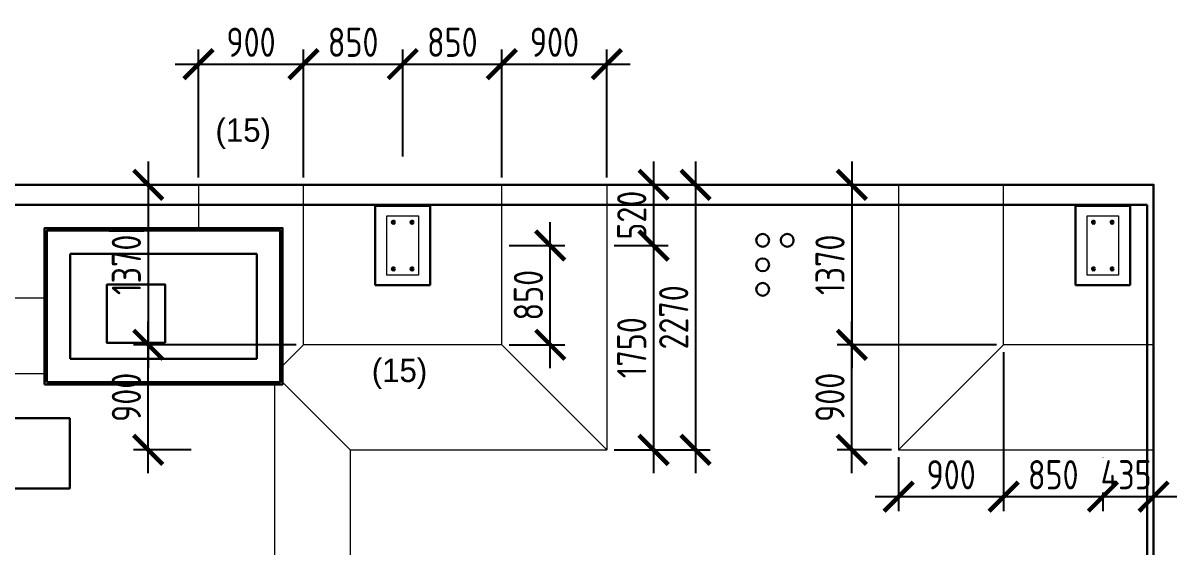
# Model space of a CAD drawing. Header units: millimetres. Extents: x 2559584 to 2748503, y -688364 to -611007.
# Drawn here: x 2599182 to 2609071, y -634208 to -629722 of the extents above; entities that cross this region are included whole.
import ezdxf
from ezdxf.enums import TextEntityAlignment as Align

# ---------------------------------------------------------------- set-up
doc = ezdxf.new("R2010")
doc.units = ezdxf.units.MM
doc.header["$LTSCALE"] = 50
doc.linetypes.add('PS-HIDDEN1', pattern=[4, 3, -1])
doc.layers.get('Defpoints').update_dxf_attribs({"color": 4})
for name, color, linetype, lineweight in [('___отверстия_пол', 84, 'Continuous', 35), ('_PP__F_Plate', 90, 'Continuous', 40), ('_PP_DIM Linear', 140, 'Continuous', 9), ('Тонкие', 175, 'Continuous', 20)]:
    doc.layers.add(name, color=color, linetype=linetype, lineweight=lineweight)
doc.styles.add('_PP_Text Style', font='isocpeur.ttf', dxfattribs={"width": 0.8})
doc.styles.add('PSTUDIO', font='pstudio.shx')
doc.dimstyles.new('_PP_DIM Style', dxfattribs={"dimtxt": 2.5, "dimasz": 2.5, "dimexe": 1.25, "dimexo": 0.625, "dimtad": 1, "dimdec": 0, "dimrnd": 0.001, "dimtxsty": '_PP_Text Style', "dimblk": 'ARCHTICK', "dimcen": 2.5, "dimdle": 2, "dimadec": 0, "dimazin": 2, "dimtfac": 0.75, "dimtdec": 0, "dimtmove": 0, "dimatfit": 3, "dimfxl": 1, "dimtolj": 1, "dimarcsym": 0})

# ---------------------------------------------------------------- blocks, each defined once
blk = doc.blocks.new('_ARCHTICK')
at = {"color": 0, "linetype": 'ByBlock', "const_width": 0.15}
blk.add_lwpolyline([(-0.5, -0.5), (0.5, 0.5)], dxfattribs=at)
blk = doc.blocks.new('*D565')
at = {"layer": '_PP_DIM Linear', "color": 0, "lineweight": -2, "ltscale": 100, "transparency": 16777216}
for p, q in [((2607585.8, -632539.8), (2607585.8, -633902.7)), ((2606685.9, -633439.8), (2606685.9, -633902.7)), ((2606485.9, -633777.7), (2607785.8, -633777.7))]:
    blk.add_line(p, q, dxfattribs=at)
at = {"layer": 'Defpoints', "color": 0, "ltscale": 100, "transparency": 16777216}
for p in [(2607585.8, -632477.3), (2606685.9, -633377.3), (2607585.8, -633777.7)]:
    blk.add_point(p, dxfattribs=at)
at = {"layer": '_PP_DIM Linear', "color": 0, "lineweight": -2, "ltscale": 100, "transparency": 16777216, "xscale": 250, "yscale": 250, "zscale": 250, "rotation": 180}
blk.add_blockref('_ARCHTICK', (2606685.9, -633777.7), dxfattribs=at)
at = {"layer": '_PP_DIM Linear', "color": 0, "lineweight": -2, "ltscale": 100, "transparency": 16777216, "xscale": 250, "yscale": 250, "zscale": 250}
blk.add_blockref('_ARCHTICK', (2607585.8, -633777.7), dxfattribs=at)
at = {"layer": '_PP_DIM Linear', "color": 0, "ltscale": 100, "transparency": 16777216, "insert": (2607135.8, -633590.2), "char_height": 250, "attachment_point": 5, "style": '_PP_Text Style', "bg_fill": 3, "box_fill_scale": 1.1, "bg_fill_color": 256, "bg_fill_true_color": 13158600, "bg_fill_transparency": 0}
blk.add_mtext('\\A1;900', dxfattribs=at)
blk = doc.blocks.new('*D566')
at = {"layer": '_PP_DIM Linear', "color": 0, "lineweight": -2, "transparency": 16777216}
for p, q in [((2607585.8, -632539.8), (2607585.8, -633902.7)), ((2608435.8, -633439.8), (2608435.8, -633902.7)), ((2607385.8, -633777.7), (2608635.8, -633777.7))]:
    blk.add_line(p, q, dxfattribs=at)
at = {"layer": 'Defpoints', "color": 0, "transparency": 16777216}
for p in [(2607585.8, -632477.3), (2608435.8, -633377.3), (2608435.8, -633777.7)]:
    blk.add_point(p, dxfattribs=at)
at = {"layer": '_PP_DIM Linear', "color": 0, "lineweight": -2, "transparency": 16777216, "xscale": 250, "yscale": 250, "zscale": 250, "rotation": 180}
blk.add_blockref('_ARCHTICK', (2607585.8, -633777.7), dxfattribs=at)
at = {"layer": '_PP_DIM Linear', "color": 0, "lineweight": -2, "transparency": 16777216, "xscale": 250, "yscale": 250, "zscale": 250}
blk.add_blockref('_ARCHTICK', (2608435.8, -633777.7), dxfattribs=at)
at = {"layer": '_PP_DIM Linear', "color": 0, "transparency": 16777216, "insert": (2608010.8, -633590.2), "char_height": 250, "attachment_point": 5, "style": '_PP_Text Style', "bg_fill": 3, "box_fill_scale": 1.1, "bg_fill_color": 256, "bg_fill_true_color": 13158600, "bg_fill_transparency": 0}
blk.add_mtext('\\A1;850', dxfattribs=at)
blk = doc.blocks.new('*D577')
at = {"layer": '_PP_DIM Linear', "color": 0, "lineweight": -2, "transparency": 16777216}
for p, q in [((2606285.1, -630907.3), (2606285.1, -632677.3)), ((2606592.9, -631107.3), (2606160.1, -631107.3)), ((2607523.3, -632477.3), (2606160.1, -632477.3))]:
    blk.add_line(p, q, dxfattribs=at)
at = {"layer": 'Defpoints', "color": 0, "transparency": 16777216}
for p in [(2606655.4, -631107.3), (2606285.1, -632477.3), (2607585.8, -632477.3)]:
    blk.add_point(p, dxfattribs=at)
at = {"layer": '_PP_DIM Linear', "color": 0, "lineweight": -2, "transparency": 16777216, "xscale": 250, "yscale": 250, "zscale": 250}
for p, rotation in [((2606285.1, -631107.3), 90), ((2606285.1, -632477.3), 270)]:
    blk.add_blockref('_ARCHTICK', p, dxfattribs=dict(at, rotation=rotation))
at = {"layer": '_PP_DIM Linear', "color": 0, "transparency": 16777216, "insert": (2606097.6, -631792.3), "char_height": 250, "attachment_point": 5, "rotation": 90, "style": '_PP_Text Style', "bg_fill": 3, "box_fill_scale": 1.1, "bg_fill_color": 256, "bg_fill_true_color": 13158600, "bg_fill_transparency": 0}
blk.add_mtext('\\A1;1370', dxfattribs=at)
blk = doc.blocks.new('*D578')
at = {"layer": '_PP_DIM Linear', "color": 0, "lineweight": -2, "ltscale": 100, "transparency": 16777216}
for p, q in [((2606285.1, -633577.3), (2606285.1, -632277.3)), ((2607523.3, -632477.3), (2606160.1, -632477.3)), ((2606623.4, -633377.3), (2606160.1, -633377.3))]:
    blk.add_line(p, q, dxfattribs=at)
at = {"layer": 'Defpoints', "color": 0, "ltscale": 100, "transparency": 16777216}
for p in [(2606285.1, -632477.3), (2607585.8, -632477.3), (2606685.9, -633377.3)]:
    blk.add_point(p, dxfattribs=at)
at = {"layer": '_PP_DIM Linear', "color": 0, "lineweight": -2, "ltscale": 100, "transparency": 16777216, "xscale": 250, "yscale": 250, "zscale": 250}
for p, rotation in [((2606285.1, -632477.3), 90), ((2606285.1, -633377.3), 270)]:
    blk.add_blockref('_ARCHTICK', p, dxfattribs=dict(at, rotation=rotation))
at = {"layer": '_PP_DIM Linear', "color": 0, "ltscale": 100, "transparency": 16777216, "insert": (2606097.6, -632927.3), "char_height": 250, "attachment_point": 5, "rotation": 90, "style": '_PP_Text Style', "bg_fill": 3, "box_fill_scale": 1.1, "bg_fill_color": 256, "bg_fill_true_color": 13158600, "bg_fill_transparency": 0}
blk.add_mtext('\\A1;900', dxfattribs=at)
blk = doc.blocks.new('*D579')
at = {"layer": '_PP_DIM Linear', "color": 0, "lineweight": -2, "transparency": 16777216}
for p, q in [((2608435.8, -633439.8), (2608435.8, -633902.7)), ((2608870.8, -633439.8), (2608870.8, -633902.7)), ((2608235.8, -633777.7), (2609070.8, -633777.7))]:
    blk.add_line(p, q, dxfattribs=at)
at = {"layer": 'Defpoints', "color": 0, "transparency": 16777216}
for p in [(2608435.8, -633377.3), (2608870.8, -633377.3)]:
    blk.add_point(p, dxfattribs=at)
at = {"layer": '_PP_DIM Linear', "color": 0, "transparency": 16777216, "insert": (2608635.8, -633590.2), "char_height": 250, "attachment_point": 5, "style": '_PP_Text Style', "bg_fill": 3, "box_fill_scale": 1.1, "bg_fill_color": 256, "bg_fill_true_color": 13158600, "bg_fill_transparency": 0}
blk.add_mtext('\\A1;435', dxfattribs=at)
at = {"layer": 'Defpoints', "color": 0, "transparency": 16777216}
blk.add_point((2608870.8, -633777.7), dxfattribs=at)
at = {"layer": '_PP_DIM Linear', "color": 0, "lineweight": -2, "transparency": 16777216, "xscale": 250, "yscale": 250, "zscale": 250, "rotation": 180}
blk.add_blockref('_ARCHTICK', (2608435.8, -633777.7), dxfattribs=at)
at = {"layer": '_PP_DIM Linear', "color": 0, "lineweight": -2, "transparency": 16777216, "xscale": 250, "yscale": 250, "zscale": 250}
blk.add_blockref('_ARCHTICK', (2608870.8, -633777.7), dxfattribs=at)
blk = doc.blocks.new('*D588')
at = {"layer": '_PP_DIM Linear', "color": 0, "lineweight": -2, "ltscale": 100, "transparency": 16777216}
for p, q in [((2604585.9, -630907.3), (2604585.9, -631827.3)), ((2604248.3, -631107.3), (2604710.9, -631107.3)), ((2604248.3, -631627.3), (2604710.9, -631627.3))]:
    blk.add_line(p, q, dxfattribs=at)
at = {"layer": 'Defpoints', "color": 0, "ltscale": 100, "transparency": 16777216}
for p in [(2604185.8, -631107.3), (2604185.8, -631627.3)]:
    blk.add_point(p, dxfattribs=at)
at = {"layer": '_PP_DIM Linear', "color": 0, "lineweight": -2, "ltscale": 100, "transparency": 16777216, "xscale": 250, "yscale": 250, "zscale": 250}
for p, rotation in [((2604585.9, -631107.3), 90), ((2604585.9, -631627.3), 270)]:
    blk.add_blockref('_ARCHTICK', p, dxfattribs=dict(at, rotation=rotation))
at = {"layer": '_PP_DIM Linear', "color": 0, "ltscale": 100, "transparency": 16777216, "insert": (2604398.4, -631367.3), "char_height": 250, "attachment_point": 5, "rotation": 90, "style": '_PP_Text Style', "bg_fill": 3, "box_fill_scale": 1.1, "bg_fill_color": 256, "bg_fill_true_color": 13158600, "bg_fill_transparency": 0}
blk.add_mtext('\\A1;520', dxfattribs=at)
at = {"layer": 'Defpoints', "color": 0, "ltscale": 100, "transparency": 16777216}
blk.add_point((2604585.9, -631627.3), dxfattribs=at)
blk = doc.blocks.new('*D589')
at = {"layer": '_PP_DIM Linear', "color": 0, "lineweight": -2, "transparency": 16777216}
for p, q in [((2604585.9, -631427.3), (2604585.9, -633577.3)), ((2604248.3, -631627.3), (2604710.9, -631627.3)), ((2604248.3, -633377.3), (2604710.9, -633377.3))]:
    blk.add_line(p, q, dxfattribs=at)
at = {"layer": 'Defpoints', "color": 0, "transparency": 16777216}
for p in [(2604185.8, -631627.3), (2604185.8, -633377.3), (2604585.9, -633377.3)]:
    blk.add_point(p, dxfattribs=at)
at = {"layer": '_PP_DIM Linear', "color": 0, "lineweight": -2, "transparency": 16777216, "xscale": 250, "yscale": 250, "zscale": 250}
for p, rotation in [((2604585.9, -631627.3), 90), ((2604585.9, -633377.3), 270)]:
    blk.add_blockref('_ARCHTICK', p, dxfattribs=dict(at, rotation=rotation))
at = {"layer": '_PP_DIM Linear', "color": 0, "transparency": 16777216, "insert": (2604398.4, -632502.3), "char_height": 250, "attachment_point": 5, "rotation": 90, "style": '_PP_Text Style', "bg_fill": 3, "box_fill_scale": 1.1, "bg_fill_color": 256, "bg_fill_true_color": 13158600, "bg_fill_transparency": 0}
blk.add_mtext('\\A1;1750', dxfattribs=at)
blk = doc.blocks.new('*D590')
at = {"layer": '_PP_DIM Linear', "color": 0, "lineweight": -2, "transparency": 16777216}
for p, q in [((2604945.5, -630907.3), (2604945.5, -633577.3)), ((2604248.3, -631107.3), (2605070.5, -631107.3)), ((2604248.3, -633377.3), (2605070.5, -633377.3))]:
    blk.add_line(p, q, dxfattribs=at)
at = {"layer": 'Defpoints', "color": 0, "transparency": 16777216}
for p in [(2604185.8, -631107.3), (2604185.8, -633377.3), (2604945.5, -633377.3)]:
    blk.add_point(p, dxfattribs=at)
at = {"layer": '_PP_DIM Linear', "color": 0, "lineweight": -2, "transparency": 16777216, "xscale": 250, "yscale": 250, "zscale": 250}
for p, rotation in [((2604945.5, -631107.3), 90), ((2604945.5, -633377.3), 270)]:
    blk.add_blockref('_ARCHTICK', p, dxfattribs=dict(at, rotation=rotation))
at = {"layer": '_PP_DIM Linear', "color": 0, "transparency": 16777216, "insert": (2604758, -632242.3), "char_height": 250, "attachment_point": 5, "rotation": 90, "style": '_PP_Text Style', "bg_fill": 3, "box_fill_scale": 1.1, "bg_fill_color": 256, "bg_fill_true_color": 13158600, "bg_fill_transparency": 0}
blk.add_mtext('\\A1;2270', dxfattribs=at)
blk = doc.blocks.new('*D591')
at = {"layer": '_PP_DIM Linear', "color": 0, "lineweight": -2, "transparency": 16777216}
for p, q in [((2600254.7, -630907.3), (2600254.7, -632677.3)), ((2600592.9, -631107.3), (2600129.7, -631107.3)), ((2601523.3, -632477.3), (2600129.7, -632477.3))]:
    blk.add_line(p, q, dxfattribs=at)
at = {"layer": 'Defpoints', "color": 0, "transparency": 16777216}
for p in [(2600655.4, -631107.3), (2600254.7, -632477.3), (2601585.8, -632477.3)]:
    blk.add_point(p, dxfattribs=at)
at = {"layer": '_PP_DIM Linear', "color": 0, "lineweight": -2, "transparency": 16777216, "xscale": 250, "yscale": 250, "zscale": 250}
for p, rotation in [((2600254.7, -631107.3), 90), ((2600254.7, -632477.3), 270)]:
    blk.add_blockref('_ARCHTICK', p, dxfattribs=dict(at, rotation=rotation))
at = {"layer": '_PP_DIM Linear', "color": 0, "transparency": 16777216, "insert": (2600067.2, -631792.3), "char_height": 250, "attachment_point": 5, "rotation": 90, "style": '_PP_Text Style', "bg_fill": 3, "box_fill_scale": 1.1, "bg_fill_color": 256, "bg_fill_true_color": 13158600, "bg_fill_transparency": 0}
blk.add_mtext('\\A1;1370', dxfattribs=at)
blk = doc.blocks.new('*D592')
at = {"layer": '_PP_DIM Linear', "color": 0, "lineweight": -2, "ltscale": 100, "transparency": 16777216}
for p, q in [((2600254.7, -633577.3), (2600254.7, -632277.3)), ((2601523.3, -632477.3), (2600129.7, -632477.3)), ((2600623.4, -633377.3), (2600129.7, -633377.3))]:
    blk.add_line(p, q, dxfattribs=at)
at = {"layer": 'Defpoints', "color": 0, "ltscale": 100, "transparency": 16777216}
for p in [(2600254.7, -632477.3), (2601585.8, -632477.3), (2600685.9, -633377.3)]:
    blk.add_point(p, dxfattribs=at)
at = {"layer": '_PP_DIM Linear', "color": 0, "lineweight": -2, "ltscale": 100, "transparency": 16777216, "xscale": 250, "yscale": 250, "zscale": 250}
for p, rotation in [((2600254.7, -632477.3), 90), ((2600254.7, -633377.3), 270)]:
    blk.add_blockref('_ARCHTICK', p, dxfattribs=dict(at, rotation=rotation))
at = {"layer": '_PP_DIM Linear', "color": 0, "ltscale": 100, "transparency": 16777216, "insert": (2600067.2, -632927.3), "char_height": 250, "attachment_point": 5, "rotation": 90, "style": '_PP_Text Style', "bg_fill": 3, "box_fill_scale": 1.1, "bg_fill_color": 256, "bg_fill_true_color": 13158600, "bg_fill_transparency": 0}
blk.add_mtext('\\A1;900', dxfattribs=at)
blk = doc.blocks.new('ФП')
at = {"ltscale": 120}
for centre in [(38920, 12200), (39080, 12200), (44920, 12200), (45080, 12200), (38920, 11800), (39080, 11800), (44920, 11800), (45080, 11800)]:
    blk.add_circle(centre, 10, dxfattribs=at)
at = {"color": 1, "lineweight": 30}
for centre in [(42085, 12045), (42295, 12045), (42085, 11835), (42085, 11625)]:
    blk.add_circle(centre, 55, dxfattribs=at)
at = {"layer": '___отверстия_пол', "color": 1, "lineweight": -2}
blk.add_lwpolyline([(32265, 10520.4), (36145.5, 10520.4), (36145.5, 9920.4), (32265, 9920.4)], dxfattribs=at)
at = {"layer": '_PP__F_Plate', "linetype": 'PS-HIDDEN1', "lineweight": 15, "ltscale": 100}
for p, q in [((37250, 12520), (37250, 12150)), ((38150, 11150), (38150, 12520)), ((39850, 11150), (39850, 12520)), ((40749.9, 12520), (40749.9, 10250)), ((43250, 12520), (43250, 10250)), ((44150, 11150), (44150, 12520)), ((35930, 11550), (34749.9, 11550)), ((38150, 11150), (37970, 10970)), ((39850, 11150), (38150, 11150)), ((39850, 11150), (40749.9, 10250)), ((44150, 11150), (43250, 10250)), ((45435, 11150), (44150, 11150)), ((38550, 10250), (40749.9, 10250)), ((43250, 10250), (45435, 10250))]:
    blk.add_line(p, q, dxfattribs=at)
at = {"layer": '_PP__F_Plate', "lineweight": -2, "ltscale": 150}
for p, q in [((14725, 12350), (45380, 12350)), ((45380, -340), (45380, 12350)), ((37750, 11930), (36150, 11930)), ((36150, 11930), (36150, 11030)), ((37750, 11030), (37750, 11930)), ((36150, 11030), (36315, 11030)), ((36315, 11030), (37750, 11030))]:
    blk.add_line(p, q, dxfattribs=at)
at = {"layer": '_PP__F_Plate', "lineweight": -2}
for p, q in [((38765, 11660.5), (38765, 12340.5)), ((39235, 12340.5), (38765, 12340.5)), ((39235, 11660.5), (39235, 12340.5)), ((44765, 11660.5), (44765, 12340.5)), ((45235, 12340.5), (44765, 12340.5)), ((45235, 11660.5), (45235, 12340.5)), ((39235, 11660.5), (38765, 11660.5)), ((45235, 11660.5), (44765, 11660.5))]:
    blk.add_line(p, q, dxfattribs=at)
at = {"layer": '_PP__F_Plate', "color": 1, "linetype": 'PS-HIDDEN1', "lineweight": 15, "ltscale": 100}
for p, q in [((37900.1, 10810), (37900.1, 5305)), ((38550, 10250), (38550, 7749.9))]:
    blk.add_line(p, q, dxfattribs=at)
at = {"layer": '_PP__F_Plate', "lineweight": -2, "ltscale": 150}
blk.add_lwpolyline([(35270, 12520), (45435, 12520), (45435, 5495)], dxfattribs=at)
for points in [[(35930, 10810), (37970, 10810), (37970, 12150), (35930, 12150)], [(35950, 10830), (37950, 10830), (37950, 12130), (35950, 12130)], [(36965, 11165.5), (36965, 11665), (36465, 11665), (36465, 11165.5)]]:
    blk.add_lwpolyline(points, close=True, dxfattribs=at)
at = {"layer": '_PP__F_Plate', "color": 1, "linetype": 'PS-HIDDEN1', "lineweight": 15, "ltscale": 100}
for points in [[(35930, 10900), (31900, 10900)], [(38550, 10250), (37970, 10830.1)]]:
    blk.add_lwpolyline(points, dxfattribs=at)
at = {"layer": 'Тонкие', "ltscale": 120}
for points in [[(38865, 11745), (38865, 12255), (39135, 12255), (39135, 11745)], [(44865, 11745), (44865, 12255), (45135, 12255), (45135, 11745)]]:
    blk.add_lwpolyline(points, close=True, dxfattribs=at)
blk = doc.blocks.new('*D444')
at = {"layer": '_PP_DIM Linear', "color": 0, "lineweight": -2, "ltscale": 100, "transparency": 16777216}
for p, q in [((2600685.8, -631044.8), (2600685.8, -629948.8)), ((2601585.8, -631044.8), (2601585.8, -629948.8)), ((2600485.8, -630073.8), (2601785.8, -630073.8))]:
    blk.add_line(p, q, dxfattribs=at)
at = {"layer": 'Defpoints', "color": 0, "ltscale": 100, "transparency": 16777216}
for p in [(2601585.8, -630073.8), (2600685.8, -631107.3), (2601585.8, -631107.3)]:
    blk.add_point(p, dxfattribs=at)
at = {"layer": '_PP_DIM Linear', "color": 0, "lineweight": -2, "ltscale": 100, "transparency": 16777216, "xscale": 250, "yscale": 250, "zscale": 250, "rotation": 180}
blk.add_blockref('_ARCHTICK', (2600685.8, -630073.8), dxfattribs=at)
at = {"layer": '_PP_DIM Linear', "color": 0, "lineweight": -2, "ltscale": 100, "transparency": 16777216, "xscale": 250, "yscale": 250, "zscale": 250}
blk.add_blockref('_ARCHTICK', (2601585.8, -630073.8), dxfattribs=at)
at = {"layer": '_PP_DIM Linear', "color": 0, "ltscale": 100, "transparency": 16777216, "insert": (2601135.8, -629886.3), "char_height": 250, "attachment_point": 5, "style": '_PP_Text Style', "bg_fill": 3, "box_fill_scale": 1.1, "bg_fill_color": 256, "bg_fill_true_color": 13158600, "bg_fill_transparency": 0}
blk.add_mtext('\\A1;900', dxfattribs=at)
blk = doc.blocks.new('*D445')
at = {"layer": '_PP_DIM Linear', "color": 0, "lineweight": -2, "ltscale": 100, "transparency": 16777216}
for p, q in [((2601585.8, -631044.8), (2601585.8, -629948.8)), ((2602435.8, -630864.8), (2602435.8, -629948.8)), ((2601385.8, -630073.8), (2602635.8, -630073.8))]:
    blk.add_line(p, q, dxfattribs=at)
at = {"layer": 'Defpoints', "color": 0, "ltscale": 100, "transparency": 16777216}
for p in [(2602435.8, -630073.8), (2602435.8, -630927.3), (2601585.8, -631107.3)]:
    blk.add_point(p, dxfattribs=at)
at = {"layer": '_PP_DIM Linear', "color": 0, "lineweight": -2, "ltscale": 100, "transparency": 16777216, "xscale": 250, "yscale": 250, "zscale": 250, "rotation": 180}
blk.add_blockref('_ARCHTICK', (2601585.8, -630073.8), dxfattribs=at)
at = {"layer": '_PP_DIM Linear', "color": 0, "lineweight": -2, "ltscale": 100, "transparency": 16777216, "xscale": 250, "yscale": 250, "zscale": 250}
blk.add_blockref('_ARCHTICK', (2602435.8, -630073.8), dxfattribs=at)
at = {"layer": '_PP_DIM Linear', "color": 0, "ltscale": 100, "transparency": 16777216, "insert": (2602010.8, -629886.3), "char_height": 250, "attachment_point": 5, "style": '_PP_Text Style', "bg_fill": 3, "box_fill_scale": 1.1, "bg_fill_color": 256, "bg_fill_true_color": 13158600, "bg_fill_transparency": 0}
blk.add_mtext('\\A1;850', dxfattribs=at)
blk = doc.blocks.new('*D446')
at = {"layer": '_PP_DIM Linear', "color": 0, "lineweight": -2, "ltscale": 100, "transparency": 16777216}
for p, q in [((2602435.8, -630864.8), (2602435.8, -629948.8)), ((2603285.8, -631044.8), (2603285.8, -629948.8)), ((2602235.8, -630073.8), (2603485.8, -630073.8))]:
    blk.add_line(p, q, dxfattribs=at)
at = {"layer": 'Defpoints', "color": 0, "ltscale": 100, "transparency": 16777216}
for p in [(2603285.8, -630073.8), (2602435.8, -630927.3), (2603285.8, -631107.3)]:
    blk.add_point(p, dxfattribs=at)
at = {"layer": '_PP_DIM Linear', "color": 0, "lineweight": -2, "ltscale": 100, "transparency": 16777216, "xscale": 250, "yscale": 250, "zscale": 250, "rotation": 180}
blk.add_blockref('_ARCHTICK', (2602435.8, -630073.8), dxfattribs=at)
at = {"layer": '_PP_DIM Linear', "color": 0, "lineweight": -2, "ltscale": 100, "transparency": 16777216, "xscale": 250, "yscale": 250, "zscale": 250}
blk.add_blockref('_ARCHTICK', (2603285.8, -630073.8), dxfattribs=at)
at = {"layer": '_PP_DIM Linear', "color": 0, "ltscale": 100, "transparency": 16777216, "insert": (2602860.8, -629886.3), "char_height": 250, "attachment_point": 5, "style": '_PP_Text Style', "bg_fill": 3, "box_fill_scale": 1.1, "bg_fill_color": 256, "bg_fill_true_color": 13158600, "bg_fill_transparency": 0}
blk.add_mtext('\\A1;850', dxfattribs=at)
blk = doc.blocks.new('*D447')
at = {"layer": '_PP_DIM Linear', "color": 0, "lineweight": -2, "ltscale": 100, "transparency": 16777216}
for p, q in [((2603285.8, -631044.8), (2603285.8, -629948.8)), ((2604185.8, -631044.8), (2604185.8, -629948.8)), ((2603085.8, -630073.8), (2604385.8, -630073.8))]:
    blk.add_line(p, q, dxfattribs=at)
at = {"layer": 'Defpoints', "color": 0, "ltscale": 100, "transparency": 16777216}
for p in [(2604185.8, -630073.8), (2603285.8, -631107.3), (2604185.8, -631107.3)]:
    blk.add_point(p, dxfattribs=at)
at = {"layer": '_PP_DIM Linear', "color": 0, "lineweight": -2, "ltscale": 100, "transparency": 16777216, "xscale": 250, "yscale": 250, "zscale": 250, "rotation": 180}
blk.add_blockref('_ARCHTICK', (2603285.8, -630073.8), dxfattribs=at)
at = {"layer": '_PP_DIM Linear', "color": 0, "lineweight": -2, "ltscale": 100, "transparency": 16777216, "xscale": 250, "yscale": 250, "zscale": 250}
blk.add_blockref('_ARCHTICK', (2604185.8, -630073.8), dxfattribs=at)
at = {"layer": '_PP_DIM Linear', "color": 0, "ltscale": 100, "transparency": 16777216, "insert": (2603735.8, -629886.3), "char_height": 250, "attachment_point": 5, "style": '_PP_Text Style', "bg_fill": 3, "box_fill_scale": 1.1, "bg_fill_color": 256, "bg_fill_true_color": 13158600, "bg_fill_transparency": 0}
blk.add_mtext('\\A1;900', dxfattribs=at)
blk = doc.blocks.new('*D448')
at = {"layer": '_PP_DIM Linear', "color": 0, "lineweight": -2, "ltscale": 100, "transparency": 16777216}
for p, q in [((2603700.1, -632677.3), (2603700.1, -631427.3)), ((2603348.3, -631627.3), (2603825.1, -631627.3)), ((2603348.3, -632477.3), (2603825.1, -632477.3))]:
    blk.add_line(p, q, dxfattribs=at)
at = {"layer": 'Defpoints', "color": 0, "ltscale": 100, "transparency": 16777216}
for p in [(2603285.8, -631627.3), (2603700.1, -631627.3), (2603285.8, -632477.3)]:
    blk.add_point(p, dxfattribs=at)
at = {"layer": '_PP_DIM Linear', "color": 0, "lineweight": -2, "ltscale": 100, "transparency": 16777216, "xscale": 250, "yscale": 250, "zscale": 250}
for p, rotation in [((2603700.1, -631627.3), 90), ((2603700.1, -632477.3), 270)]:
    blk.add_blockref('_ARCHTICK', p, dxfattribs=dict(at, rotation=rotation))
at = {"layer": '_PP_DIM Linear', "color": 0, "ltscale": 100, "transparency": 16777216, "insert": (2603512.6, -632052.3), "char_height": 250, "attachment_point": 5, "rotation": 90, "style": '_PP_Text Style', "bg_fill": 3, "box_fill_scale": 1.1, "bg_fill_color": 256, "bg_fill_true_color": 13158600, "bg_fill_transparency": 0}
blk.add_mtext('\\A1;850', dxfattribs=at)

msp = doc.modelspace()

# ---------------------------------------------------------------- texts
at = {"style": 'PSTUDIO'}
for p in [(2601068.7, -630798.9), (2602408.1, -632856.3)]:
    msp.add_text('(15)', height=200, dxfattribs=at).set_placement(p, align=Align.BOTTOM_CENTER)

# ---------------------------------------------------------------- dimensions: what is measured, and where the dimension line sits
at = {"layer": '_PP_DIM Linear'}
dim = msp.add_linear_dim(base=(2600254.7, -632477.3), p1=(2600655.4, -631107.3), p2=(2601585.8, -632477.3), angle=90, dimstyle='_PP_DIM Style', override={"dimscale": 100, "dimtmove": 1, "dimtfill": 1}, dxfattribs=at)
dim.commit()
dim.dimension.update_dxf_attribs({"geometry": '*D591', "text_midpoint": (2600067.2, -631792.3)})
at = {"layer": '_PP_DIM Linear', "ltscale": 100}
dim = msp.add_linear_dim(base=(2604585.9, -631627.3), p1=(2604185.8, -631107.3), p2=(2604185.8, -631627.3), angle=270, dimstyle='_PP_DIM Style', override={"dimscale": 100, "dimtfill": 1}, dxfattribs=at)
dim.commit()
dim.dimension.update_dxf_attribs({"geometry": '*D588', "text_midpoint": (2604398.4, -631367.3)})
dim = msp.add_linear_dim(base=(2607585.8, -633777.7), p1=(2606685.9, -633377.3), p2=(2607585.8, -632477.3), dimstyle='_PP_DIM Style', override={"dimscale": 100, "dimtfill": 1}, dxfattribs=at)
dim.commit()
dim.dimension.update_dxf_attribs({"geometry": '*D565', "text_midpoint": (2607135.8, -633590.2)})

# ---------------------------------------------------------------- next in the draw order: dimensions: what is measured, and where the dimension line sits
at = {"layer": '_PP_DIM Linear'}
dim = msp.add_linear_dim(base=(2604585.9, -633377.3), p1=(2604185.8, -631627.3), p2=(2604185.8, -633377.3), angle=270, dimstyle='_PP_DIM Style', override={"dimscale": 100, "dimtmove": 1, "dimtfill": 1}, dxfattribs=at)
dim.commit()
dim.dimension.update_dxf_attribs({"geometry": '*D589', "text_midpoint": (2604398.4, -632502.3)})
at = {"layer": '_PP_DIM Linear', "ltscale": 100}
dim = msp.add_linear_dim(base=(2600254.7, -632477.3), p1=(2600685.9, -633377.3), p2=(2601585.8, -632477.3), angle=270, dimstyle='_PP_DIM Style', override={"dimscale": 100, "dimtfill": 1}, dxfattribs=at)
dim.commit()
dim.dimension.update_dxf_attribs({"geometry": '*D592', "text_midpoint": (2600067.2, -632927.3)})
at = {"layer": '_PP_DIM Linear'}
dim = msp.add_linear_dim(base=(2608435.8, -633777.7), p1=(2607585.8, -632477.3), p2=(2608435.8, -633377.3), dimstyle='_PP_DIM Style', override={"dimscale": 100, "dimtmove": 1, "dimtfill": 1}, dxfattribs=at)
dim.commit()
dim.dimension.update_dxf_attribs({"geometry": '*D566', "text_midpoint": (2608010.8, -633590.2)})

# ---------------------------------------------------------------- next in the draw order: dimensions: what is measured, and where the dimension line sits
for base, p1, p2, angle, picture, middle in [((2604945.5, -633377.3), (2604185.8, -631107.3), (2604185.8, -633377.3), 270, '*D590', (2604758, -632242.3)), ((2606285.1, -632477.3), (2606655.4, -631107.3), (2607585.8, -632477.3), 90, '*D577', (2606097.6, -631792.3))]:
    dim = msp.add_linear_dim(base=base, p1=p1, p2=p2, angle=angle, dimstyle='_PP_DIM Style', override={"dimscale": 100, "dimtmove": 1, "dimtfill": 1}, dxfattribs=at)
    dim.commit()
    dim.dimension.update_dxf_attribs({"geometry": picture, "text_midpoint": middle})
dim = msp.add_linear_dim(base=(2608870.8, -633777.7), p1=(2608435.8, -633377.3), p2=(2608870.8, -633377.3), dimstyle='_PP_DIM Style', override={"dimscale": 100, "dimtmove": 1, "dimtfill": 1}, dxfattribs=at)
dim.commit()
dim.dimension.update_dxf_attribs({"geometry": '*D579', "text_midpoint": (2608635.8, -633777.7), "dimtype": 160})

# ---------------------------------------------------------------- next in the draw order: dimensions: what is measured, and where the dimension line sits
at = {"layer": '_PP_DIM Linear', "ltscale": 100}
dim = msp.add_linear_dim(base=(2606285.1, -632477.3), p1=(2606685.9, -633377.3), p2=(2607585.8, -632477.3), angle=270, dimstyle='_PP_DIM Style', override={"dimscale": 100, "dimtfill": 1}, dxfattribs=at)
dim.commit()
dim.dimension.update_dxf_attribs({"geometry": '*D578', "text_midpoint": (2606097.6, -632927.3)})

# ---------------------------------------------------------------- next in the draw order: block references
at = {"layer": '_PP__F_Plate', "color": 3, "lineweight": 30}
msp.add_blockref('ФП', (2563435.8, -643627.3), dxfattribs=at)

# ---------------------------------------------------------------- next in the draw order: dimensions: what is measured, and where the dimension line sits
at = {"layer": '_PP_DIM Linear', "ltscale": 100}
dim = msp.add_linear_dim(base=(2601585.8, -630073.8), p1=(2600685.8, -631107.3), p2=(2601585.8, -631107.3), dimstyle='_PP_DIM Style', override={"dimscale": 100, "dimtfill": 1}, dxfattribs=at)
dim.commit()
dim.dimension.update_dxf_attribs({"geometry": '*D444', "text_midpoint": (2601135.8, -629886.3)})
dim = msp.add_linear_dim(base=(2603700.1, -631627.3), p1=(2603285.8, -632477.3), p2=(2603285.8, -631627.3), angle=90, dimstyle='_PP_DIM Style', override={"dimscale": 100, "dimtfill": 1}, dxfattribs=at)
dim.commit()
dim.dimension.update_dxf_attribs({"geometry": '*D448', "text_midpoint": (2603512.6, -632052.3)})

# ---------------------------------------------------------------- next in the draw order: dimensions: what is measured, and where the dimension line sits
dim = msp.add_linear_dim(base=(2602435.8, -630073.8), p1=(2601585.8, -631107.3), p2=(2602435.8, -630927.3), dimstyle='_PP_DIM Style', override={"dimscale": 100, "dimtfill": 1}, dxfattribs=at)
dim.commit()
dim.dimension.update_dxf_attribs({"geometry": '*D445', "text_midpoint": (2602010.8, -629886.3)})

# ---------------------------------------------------------------- next in the draw order: dimensions: what is measured, and where the dimension line sits
dim = msp.add_linear_dim(base=(2603285.8, -630073.8), p1=(2602435.8, -630927.3), p2=(2603285.8, -631107.3), dimstyle='_PP_DIM Style', override={"dimscale": 100, "dimtfill": 1}, dxfattribs=at)
dim.commit()
dim.dimension.update_dxf_attribs({"geometry": '*D446', "text_midpoint": (2602860.8, -629886.3)})

# ---------------------------------------------------------------- next in the draw order: dimensions: what is measured, and where the dimension line sits
dim = msp.add_linear_dim(base=(2604185.8, -630073.8), p1=(2603285.8, -631107.3), p2=(2604185.8, -631107.3), dimstyle='_PP_DIM Style', override={"dimscale": 100, "dimtfill": 1}, dxfattribs=at)
dim.commit()
dim.dimension.update_dxf_attribs({"geometry": '*D447', "text_midpoint": (2603735.8, -629886.3)})

doc.saveas('drawing.dxf')
